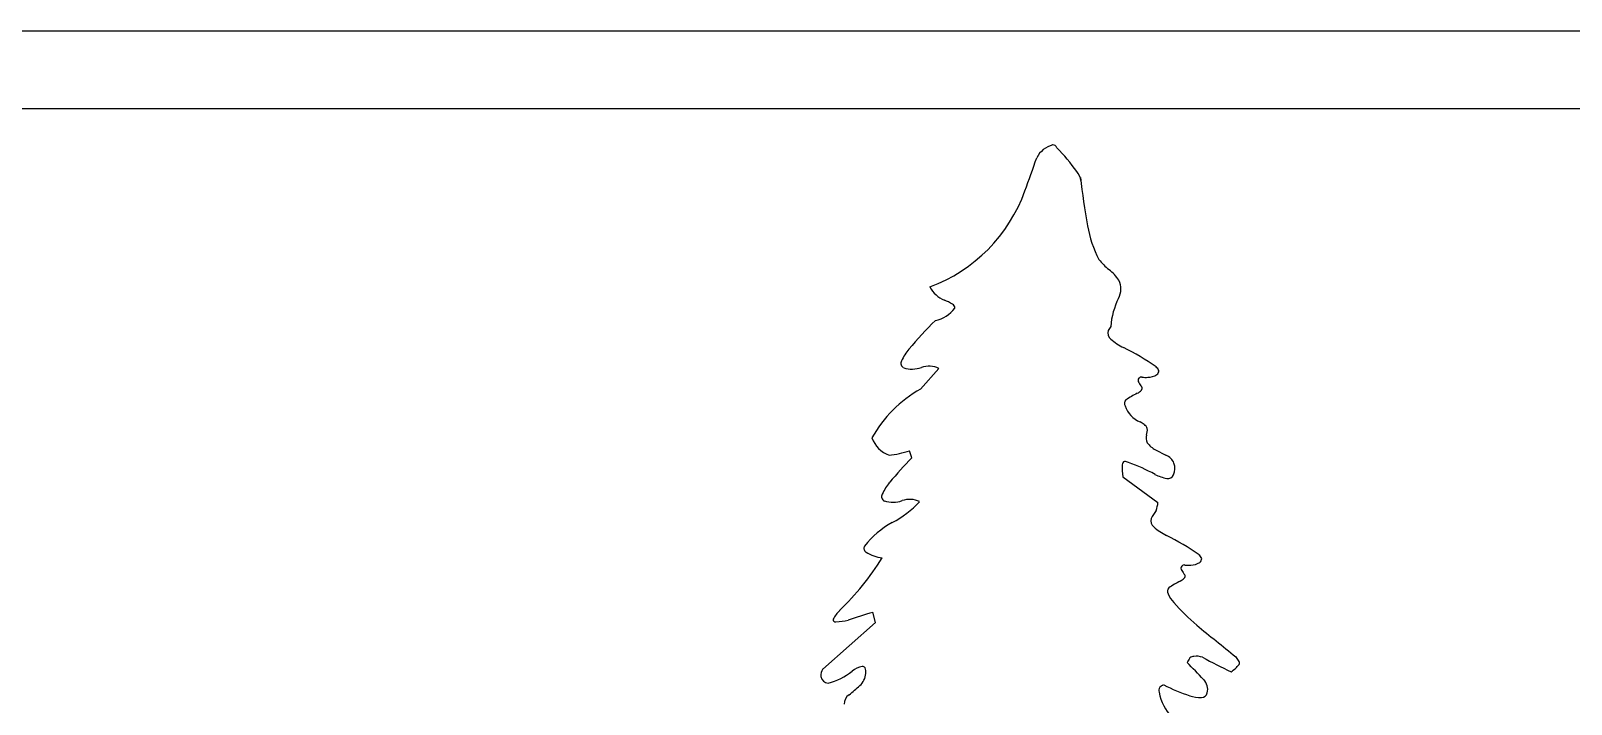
# Model space of a CAD drawing. Header units: inches. Extents: x 14.1 to 27.7, y 7.6 to 12.1.
# Drawn here: x 18.414 to 22.09, y 10.456 to 12.061 of the extents above; entities that cross this region are included whole.
import ezdxf

# ---------------------------------------------------------------- set-up
doc = ezdxf.new("R2010")
doc.units = ezdxf.units.IN
doc.header["$MEASUREMENT"] = 0
doc.layers.add('Default', color=7, linetype='Continuous')
doc.layers.add('WHITE', color=7, linetype='Continuous')

msp = doc.modelspace()

# ---------------------------------------------------------------- linework, layer by layer
at = {"layer": 'Default', "color": 7, "linetype": 'Continuous'}
for p, q in [((14.4683, 12.0612), (27.3416, 12.0612)), ((20.5811, 11.2564), (20.5374, 11.2072))]:
    msp.add_line(p, q, dxfattribs=at)
msp.add_arc((21.0855, 11.1873), 0.0633, 198.3743, 247.1862, dxfattribs=at)
at = {"layer": 'WHITE', "color": 7, "linetype": 'Continuous'}
for p, q in [((27.3416, 11.8756), (14.4683, 11.8756)), ((21.0978, 11.0626), (21.1227, 11.0498)), ((20.5162, 11.0431), (20.511, 11.0604)), ((21.0195, 10.9985), (21.1037, 10.9369)), ((20.4301, 10.6506), (20.4234, 10.6752)), ((20.3038, 10.5401), (20.4301, 10.6506))]:
    msp.add_line(p, q, dxfattribs=at)
for centre, radius, start, end in [((20.8665, 11.7327), 0.0581, 103.9633, 153.4491), ((20.8539, 11.7799), 0.00928, 17.2573, 98.9633), ((20.5206, 11.4519), 0.4759, 35.1154, 44.0331), ((13.3278, 14.3978), 7.9383, 339.97662, 340.58166), ((20.8744, 11.6957), 0.0464, 10.3966, 40.1073), ((22.2206, 11.842), 1.3079, 185.7129, 190.8098), ((20.4261, 11.8096), 0.3828, 290.4279, 340.1776), ((21.1897, 11.6363), 0.2568, 188.8571, 207.8976), ((21.0882, 11.6181), 0.1617, 219.0956, 231.2554), ((20.9129, 11.3995), 0.1185, 34.5486, 51.2479), ((20.968, 11.4459), 0.0473, 331.8227, 26.1708), ((20.619, 11.4813), 0.0667, 207.2144, 248.2469), ((20.5603, 11.4411), 0.0712, 280.0173, 325.1379), ((20.5214, 11.2505), 0.1839, 60.0604, 66.6587), ((20.6104, 11.4019), 0.00845, 349.7438, 70.1385), ((21.1698, 11.3424), 0.1795, 153.0988, 175.3842), ((21.2511, 10.683), 0.9663, 134.5998, 140.1251), ((21.1315, 11.2712), 0.1646, 148.6584, 152.7085), ((21.0012, 11.3404), 0.0172, 158.6169, 234.1088), ((21.0928, 11.4454), 0.1565, 229.463, 242.8383), ((20.5999, 11.2264), 0.1181, 139.8992, 156), ((20.7688, 10.791), 0.5737, 54.8452, 63.8829), ((20.5019, 11.2685), 0.0116, 148.8171, 244.6274), ((20.517, 11.3213), 0.0664, 252.458, 289.6445), ((20.5574, 11.2079), 0.054, 63.9789, 109.5921), ((21.0886, 11.2452), 0.0182, 20.0537, 54.4118), ((21.0937, 11.2513), 0.012, 307.1909, 1.0194), ((21.0638, 11.2277), 0.00773, 137.1052, 220.2844), ((21.3935, 11.4491), 0.4048, 213.9946, 215.7499), ((21.0642, 11.2282), 0.00773, 79.4487, 141.7064), ((21.0593, 11.2091), 0.00663, 315.0332, 31.6877), ((21.0733, 11.2848), 0.0496, 261.0518, 277.1406), ((21.0801, 11.2742), 0.0386, 269.1011, 302.6581), ((20.683, 10.9453), 0.2997, 119.084, 150.916), ((21.0361, 11.173), 0.0122, 137.188, 207.7768), ((21.1463, 11.0102), 0.2085, 116.2243, 124.8448), ((21.0368, 11.2311), 0.0381, 297.2413, 315.6136), ((21.0136, 11.0406), 0.1002, 54.9685, 61.8138), ((21.0611, 11.1075), 0.0182, 18.7912, 56.2528), ((21.0408, 11.1096), 0.0376, 341.6325, 5.796), ((20.489, 11.1171), 0.0727, 201.0638, 248.3154), ((21.098, 11.0906), 0.0227, 161.6799, 209.136), ((21.1215, 11.1098), 0.0528, 214.956, 243.3961), ((20.4223, 11.3446), 0.2978, 277.678, 287.3239), ((21.2052, 10.3656), 0.9663, 135.4811, 140.1251), ((21.1631, 11.0183), 0.1449, 176.5723, 187.8382), ((21.0261, 11.0275), 0.00768, 106.982, 183.8459), ((21.0146, 10.9721), 0.0634, 72.5533, 81.6744), ((20.8685, 10.5832), 0.4787, 61.5381, 69.8207), ((21.1102, 11.0182), 0.034, 334.0356, 68.5505), ((21.1433, 11.0948), 0.1021, 242.7838, 259.5314), ((21.1279, 11.0078), 0.0137, 256.9451, 340.6061), ((20.456, 10.951), 0.0116, 148.8171, 244.6274), ((20.5539, 10.909), 0.1181, 139.8992, 156), ((20.471, 11.0039), 0.0664, 252.458, 289.6445), ((20.3465, 11.1192), 0.2609, 298.2063, 316.2946), ((20.5114, 10.8905), 0.054, 63.9789, 109.5921), ((21.2339, 10.8234), 0.1646, 144.9767, 152.7085), ((21.0339, 10.9438), 0.0702, 338.3267, 354.3508), ((20.5697, 10.7057), 0.209, 118.5237, 142.5814), ((21.1037, 10.8926), 0.0172, 158.6169, 234.1088), ((21.1953, 10.9976), 0.1565, 229.463, 242.8383), ((20.8713, 10.3432), 0.5737, 54.8452, 63.8829), ((19.8631, 11.1731), 0.6892, 314.2778, 327.7032), ((20.4122, 10.8274), 0.0101, 148.2829, 240.8988), ((20.4623, 10.9119), 0.1084, 239.4632, 261.1695), ((21.191, 10.7974), 0.0182, 20.0537, 54.4118), ((21.1662, 10.78), 0.00773, 137.1052, 220.2844), ((21.496, 11.0013), 0.4048, 213.9946, 215.7499), ((21.1666, 10.7804), 0.00773, 79.4487, 141.7064), ((21.1758, 10.837), 0.0496, 261.0518, 277.1406), ((21.1825, 10.8265), 0.0386, 269.1011, 302.6581), ((21.1961, 10.8035), 0.012, 307.1909, 1.0194), ((21.1386, 10.7252), 0.0122, 137.188, 207.7768), ((21.2488, 10.5624), 0.2085, 116.2243, 124.8448), ((21.1392, 10.7833), 0.0381, 297.2413, 315.6136), ((21.1618, 10.7613), 0.00663, 315.0332, 31.6877), ((21.2051, 10.754), 0.0846, 204.0323, 221.1185), ((21.5276, 11.0406), 0.516, 221.5492, 230.0563), ((20.398, 10.6232), 0.0779, 133.5499, 152.8764), ((20.334, 10.6581), 0.00546, 173.9592, 285.42), ((20.6341, 9.9195), 0.7845, 105.581, 110.1122), ((20.3337, 10.7941), 0.1412, 270.714, 282.5046), ((24.3336, 14.4156), 4.9052, 230.238, 231.6366), ((21.2444, 10.5196), 0.0798, 143.9948, 153.1117), ((18.9263, 8.3286), 3.1636, 43.7203, 44.7468), ((21.1896, 10.5555), 0.0148, 89.8802, 131.5516), ((21.1952, 10.5272), 0.0434, 70.1423, 97.364), ((22.0039, 12.0481), 1.6795, 241.788, 244.4016), ((21.2294, 10.6051), 0.0867, 304.2694, 321.5101), ((21.2112, 10.5034), 0.1023, 33.927, 40.3184), ((21.2888, 10.5548), 0.00928, 336.6491, 37.9075), ((20.3262, 10.5247), 0.0272, 145.3337, 185.7216), ((20.3188, 10.5265), 0.0202, 192.9276, 264.4336), ((20.2782, 10.6534), 0.152, 284.7467, 308.9622), ((20.4118, 10.484), 0.0638, 102.5601, 126.5877), ((20.3635, 10.5329), 0.0433, 311.8472, 355.6007), ((20.3985, 10.539), 0.00727, 29.5009, 94.5126), ((20.3812, 10.5325), 0.0256, 353.4698, 23.1089), ((21.1886, 10.4915), 0.0338, 345.7111, 44.3649), ((20.3796, 10.4582), 0.0243, 122.1383, 184.3803), ((20.158, 10.7488), 0.3413, 307.6936, 313.3623), ((21.1182, 10.4892), 0.0126, 143.5904, 201.353), ((21.2211, 10.5059), 0.1166, 190.5202, 256.3418), ((21.1259, 10.4768), 0.0267, 108.7907, 131.8975), ((21.3564, 10.9934), 0.5464, 244.0542, 251.1053), ((21.2061, 10.5539), 0.0819, 250.9941, 270.7498), ((21.2074, 10.4863), 0.0143, 269.1576, 347.2153)]:
    msp.add_arc(centre, radius, start, end, dxfattribs=at)

doc.saveas('drawing.dxf')
